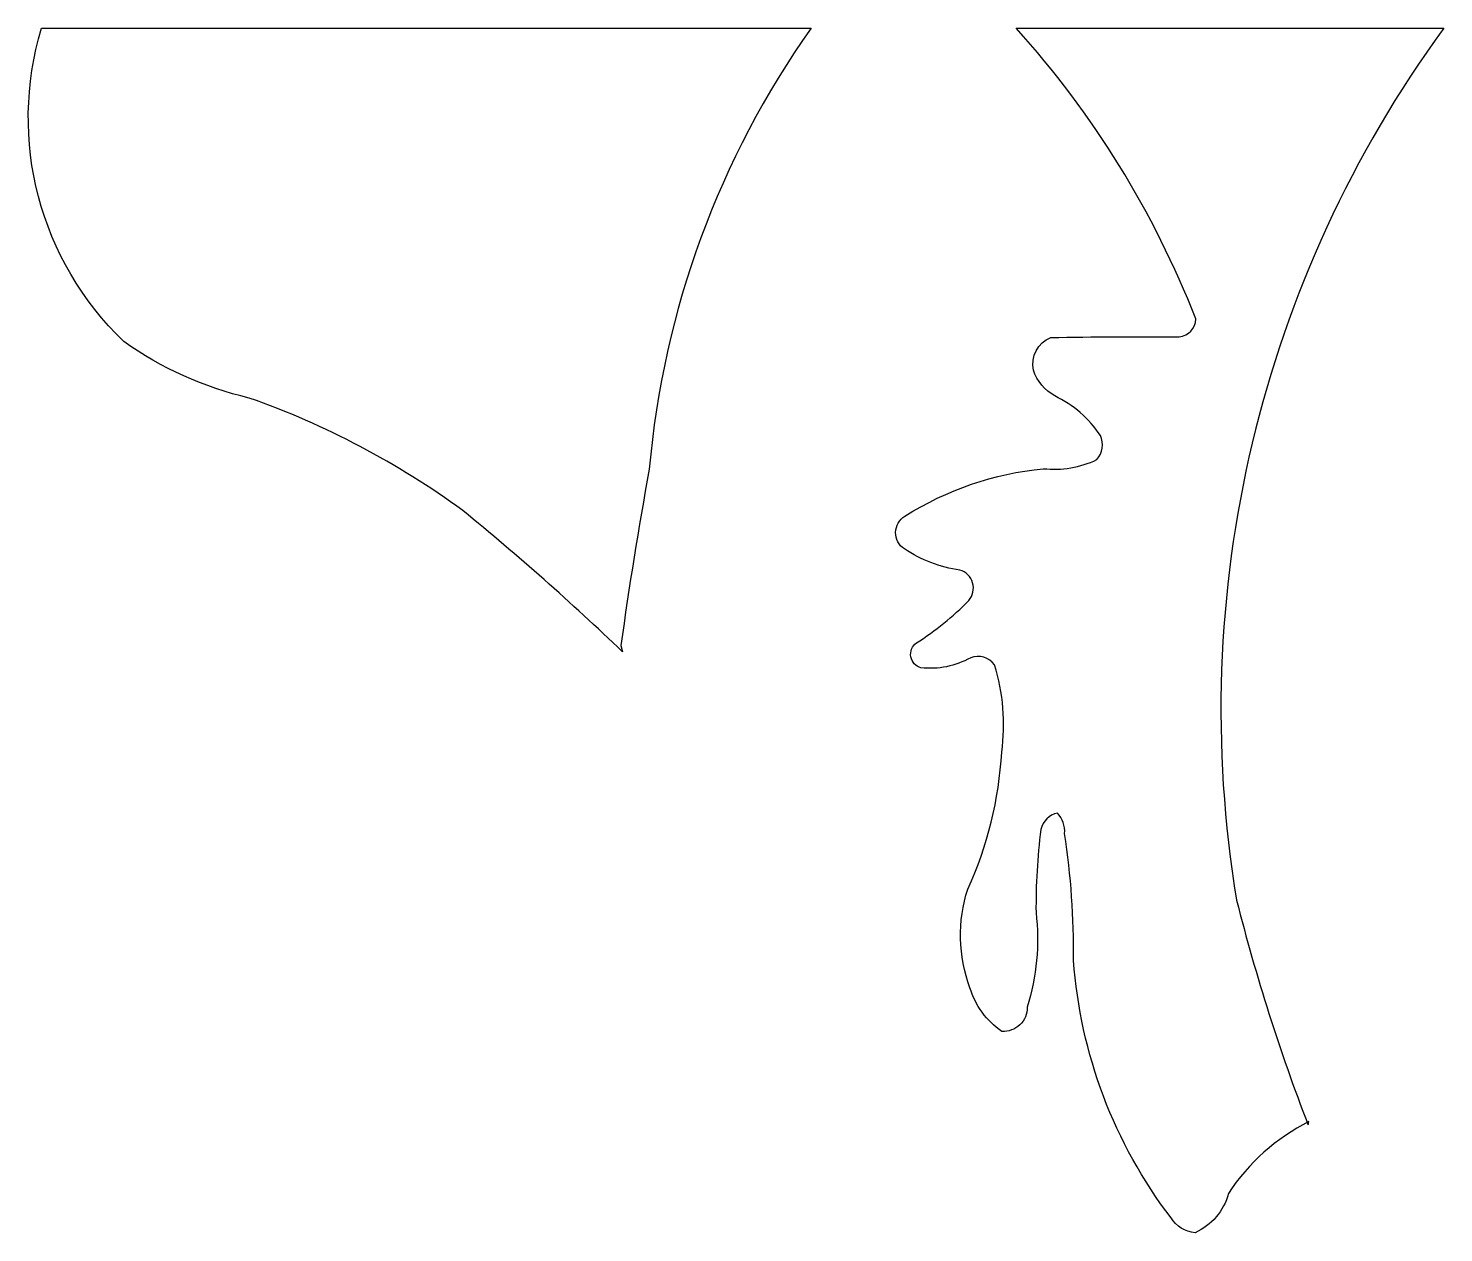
# Model space of a CAD drawing. Header units: millimetres. Extents: x -277 to 2488, y -1000 to 962.
# Drawn here: x -277.4 to -60.3, y 739.7 to 924.5 of the extents above; entities that cross this region are included whole.
import ezdxf

# ---------------------------------------------------------------- set-up
doc = ezdxf.new("R2010")
doc.units = ezdxf.units.MM
doc.layers.add('Image', color=70, linetype='Continuous')

msp = doc.modelspace()

# ---------------------------------------------------------------- linework, layer by layer
at = {"layer": 'Image'}
for points in [[(-157.36, 924.48, 0.133316), (-182.16, 856.86, 0.01199), (-186.51, 829.81), (-186.27, 828.83, 0.019974), (-210.75, 850.49, 0.07324), (-243.53, 867.77, -0.098072), (-262.77, 876.45, -0.282426), (-275.38, 924.48, -0.001877), (-275.38, 924.48), (-275.38, 924.48), (-157.36, 924.48)], [(-125.89, 924.48), (-60.32, 924.48), (-60.32, 924.48, 0.201836), (-92.08, 790.75, 0.030646), (-81.11, 756.27), (-80.99, 756.76, 0.133593), (-93.34, 745.73, -0.227605), (-98.45, 739.73, -0.235639), (-102.14, 742, -0.146098), (-117.09, 781.5, 0.039596), (-118.46, 800.95, 0.204512), (-119.57, 804.1, 0.290044), (-122.11, 801.59, 0.033557), (-122.85, 788.83, -0.103682), (-124.19, 774.32, -0.436056), (-128.09, 770.61, -0.173508), (-132.98, 777.31, -0.168357), (-133.32, 792.45, 0.093737), (-128.11, 813.46, 0.109795), (-129.21, 826.85, 0.333025), (-132.87, 827.93, -0.158492), (-140.51, 826.39, -0.629442), (-141.19, 830.19, 0.056977), (-133.17, 836.71, 0.546488), (-134.53, 841.37, -0.110536), (-143.04, 844.62, -0.551195), (-142.95, 849.65, -0.116804), (-121.73, 856.93, 0.137753), (-113.52, 858.32, 0.296358), (-112.98, 862.02, 0.135875), (-119.97, 868.08, -0.176945), (-123.26, 872.03, -0.361856), (-120.58, 877.05, -0.005126), (-100.88, 877.17, 0.387613), (-98.35, 879.9, 0.090652), (-125.89, 924.48, 0.347498)]]:
    msp.add_lwpolyline(points, format="xyb", close=True, dxfattribs=at)

doc.saveas('drawing.dxf')
